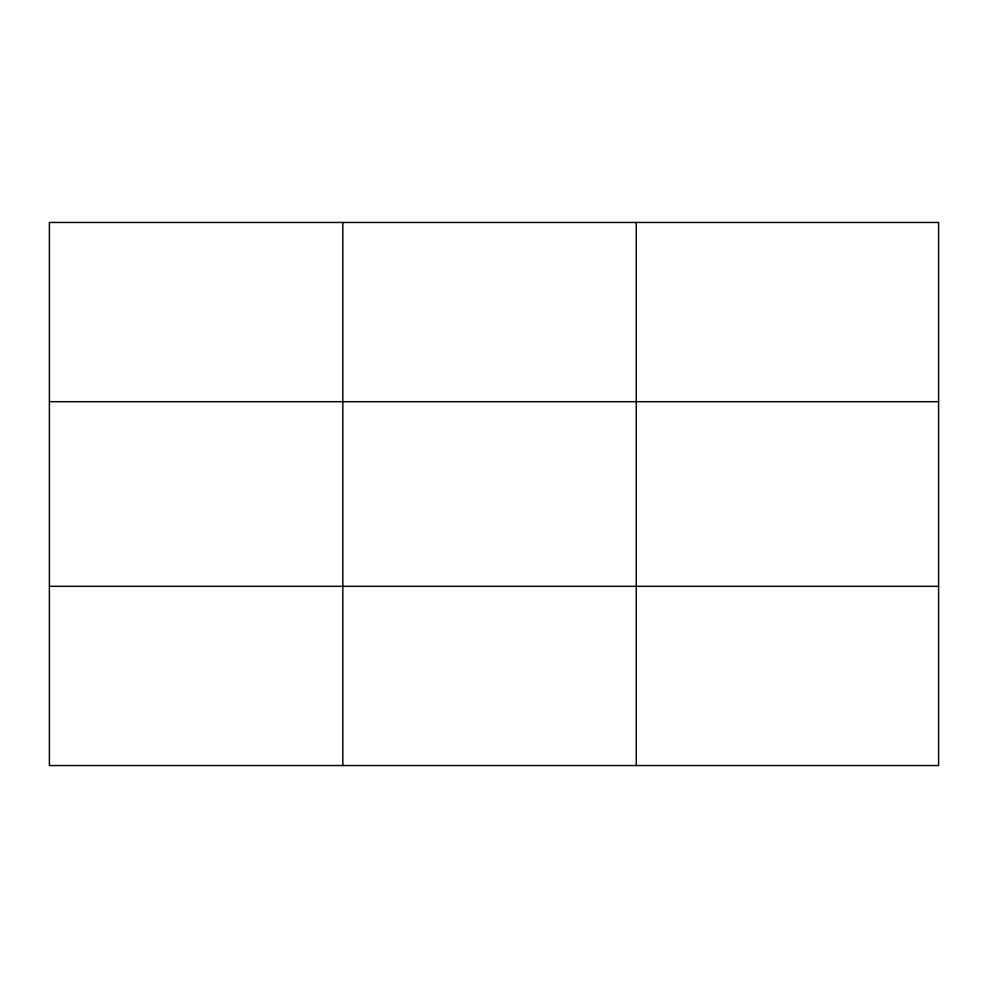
<?xml version="1.0" encoding="UTF-8"?>
<svg xmlns="http://www.w3.org/2000/svg" width="988" height="988" viewBox="0 0 988 988"><rect width="100%" height="100%" fill="white"/><g stroke="black" fill="none" stroke-linecap="round" stroke-linejoin="round"><path stroke-width="1.48" d="M342.836 765.539L342.836 222.461M636.272 765.539L636.272 222.461M49.4 401.684L938.6 401.684M49.4 586.316L938.6 586.316M938.6 705.79L938.6 765.539L49.4 765.539L49.4 222.461L938.6 222.461L938.6 705.79"/></g></svg>
